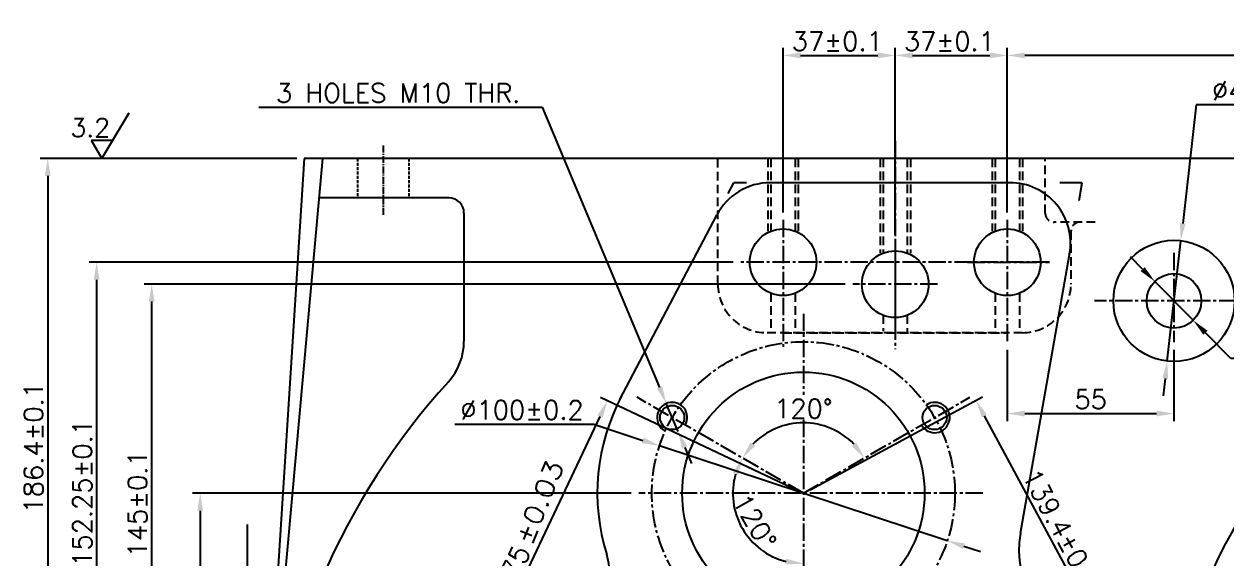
# Model space of a CAD drawing. Header units: millimetres. Extents: x -4466 to 20635, y -2270 to 9154.
# Drawn here: x 3815.4 to 4212.4, y 2276.3 to 2452.8 of the extents above; entities that cross this region are included whole.
import ezdxf

# ---------------------------------------------------------------- set-up
doc = ezdxf.new("R2010")
doc.units = ezdxf.units.MM
doc.header["$LTSCALE"] = 0.3
doc.header["$PDSIZE"] = -50
doc.linetypes.add('CENTER2', pattern=[28.575, 19.05, -3.175, 3.175, -3.175])
doc.linetypes.add('HIDDEN2', pattern=[4.7625, 3.175, -1.5875])
doc.layers.add('center', color=1, linetype='CENTER2')
doc.layers.add('hidden', color=4, linetype='HIDDEN2')
doc.styles.add('rs', font='romans.shx')
doc.styles.get("Standard").update_dxf_attribs({"font": 'romans.shx'})
doc.dimstyles.new('sarab', dxfattribs={"dimscale": 3, "dimtxt": 2.5, "dimasz": 2.3, "dimexe": 1, "dimexo": 1, "dimtad": 1, "dimdec": 3, "dimdsep": 46, "dimtxsty": 'rs', "dimcen": 0, "dimclrd": 1, "dimclre": 1, "dimclrt": 7, "dimadec": 3, "dimazin": 2, "dimtfac": 1, "dimtdec": 3, "dimtmove": 0, "dimatfit": 3, "dimfxl": 1, "dimarcsym": 0})
doc.dimstyles.new('sarab$0', dxfattribs={"dimscale": 3, "dimtxt": 2.5, "dimasz": 2.3, "dimexe": 1, "dimexo": 1, "dimtad": 1, "dimdec": 3, "dimdsep": 46, "dimtxsty": 'rs', "dimcen": 0, "dimclrd": 1, "dimclre": 1, "dimclrt": 7, "dimadec": 3, "dimazin": 2, "dimtfac": 1, "dimtdec": 3, "dimtmove": 0, "dimatfit": 3, "dimfxl": 1, "dimarcsym": 0})
doc.dimstyles.new('sarab$3', dxfattribs={"dimscale": 3, "dimtxt": 2.5, "dimasz": 2.3, "dimexe": 1, "dimexo": 1, "dimtad": 1, "dimdec": 3, "dimdsep": 46, "dimtxsty": 'rs', "dimcen": 0, "dimclrd": 1, "dimclre": 1, "dimclrt": 7, "dimadec": 3, "dimazin": 2, "dimtfac": 1, "dimtdec": 3, "dimtmove": 0, "dimatfit": 3, "dimfxl": 1, "dimarcsym": 0})

# ---------------------------------------------------------------- blocks, each defined once
blk = doc.blocks.new('*D30')
at = {"color": 1, "lineweight": -2, "transparency": 16777216}
blk.add_arc((4072.59, 2297.96), 23.25, 44.2052, 135.7948, dxfattribs=at)
at = {"color": 1, "transparency": 16777216}
for points in [[(4056.69, 2313.59), (4055.16, 2314.75), (4052.45, 2309.58)], [(4090.02, 2314.75), (4088.49, 2313.59), (4092.73, 2309.58)]]:
    blk.add_solid(points, dxfattribs=at)
at = {"layer": 'Defpoints', "color": 0, "transparency": 16777216}
for p in [(4017.69, 2329.66), (4127.49, 2329.66), (4080.54, 2319.81), (4072.59, 2297.96), (4072.59, 2297.96)]:
    blk.add_point(p, dxfattribs=at)
at = {"color": 7, "transparency": 16777216, "insert": (4072.59, 2325.9), "char_height": 6.25, "attachment_point": 5, "style": 'rs'}
blk.add_mtext('120°', dxfattribs=at)
blk = doc.blocks.new('*D31')
at = {"color": 1, "lineweight": -2, "transparency": 16777216}
for p, q in [((3892.9, 2425.38), (3986.43, 2425.38)), ((3986.43, 2425.38), (4025.14, 2332.87)), ((4031.22, 2318.35), (4027.36, 2327.57)), ((4033.44, 2313.04), (4035.66, 2307.74))]:
    blk.add_line(p, q, dxfattribs=at)
at = {"color": 1, "transparency": 16777216}
for points in [[(4026.02, 2333.24), (4024.26, 2332.5), (4027.36, 2327.57)], [(4034.32, 2313.41), (4032.56, 2312.67), (4031.22, 2318.35)]]:
    blk.add_solid(points, dxfattribs=at)
at = {"layer": 'Defpoints', "color": 0, "transparency": 16777216}
for p in [(4027.36, 2327.57), (4031.22, 2318.35)]:
    blk.add_point(p, dxfattribs=at)
at = {"color": 7, "transparency": 16777216, "insert": (3938.88, 2430.07), "char_height": 6.25, "attachment_point": 5, "style": 'rs'}
blk.add_mtext('3 HOLES M10 THR.', dxfattribs=at)
blk = doc.blocks.new('*D34')
at = {"color": 1, "lineweight": -2, "transparency": 16777216}
for p, q in [((3957.56, 2320.75), (4003.46, 2320.75)), ((4003.46, 2320.75), (4019.64, 2315.41)), ((4120.08, 2282.3), (4025.1, 2313.61)), ((4125.54, 2280.5), (4131, 2278.7))]:
    blk.add_line(p, q, dxfattribs=at)
at = {"color": 1, "transparency": 16777216}
for points in [[(4019.94, 2316.32), (4019.34, 2314.5), (4025.1, 2313.61)], [(4125.84, 2281.41), (4125.24, 2279.59), (4120.08, 2282.3)]]:
    blk.add_solid(points, dxfattribs=at)
at = {"layer": 'Defpoints', "color": 0, "transparency": 16777216}
for p in [(4025.1, 2313.61), (4120.08, 2282.3)]:
    blk.add_point(p, dxfattribs=at)
at = {"color": 7, "transparency": 16777216, "insert": (3979.73, 2325.44), "char_height": 6.25, "attachment_point": 5, "style": 'rs'}
blk.add_mtext('∅100±0.2', dxfattribs=at)
blk = doc.blocks.new('*D35')
at = {"color": 1, "lineweight": -2, "transparency": 16777216}
blk.add_arc((4072.59, 2297.96), 23.26, 164.2023, 255.7977, dxfattribs=at)
at = {"color": 1, "transparency": 16777216}
for points in [[(4049.33, 2304.66), (4051.1, 2303.92), (4052.45, 2309.59)], [(4067, 2276.36), (4066.77, 2274.46), (4072.59, 2274.7)]]:
    blk.add_solid(points, dxfattribs=at)
at = {"layer": 'Defpoints', "color": 0, "transparency": 16777216}
for p in [(4017.69, 2329.66), (4072.59, 2322.22), (4072.59, 2297.96), (4049.69, 2293.92), (4072.59, 2234.56)]:
    blk.add_point(p, dxfattribs=at)
at = {"color": 7, "transparency": 16777216, "insert": (4056.51, 2288.67), "char_height": 6.25, "attachment_point": 5, "rotation": 300, "style": 'rs'}
blk.add_mtext('120°', dxfattribs=at)
blk = doc.blocks.new('*D38')
at = {"color": 1, "lineweight": -2, "transparency": 16777216}
for p, q in [((4065.89, 2390.67), (4065.89, 2444.98)), ((4071.64, 2442.48), (4097.14, 2442.48)), ((4102.89, 2410.96), (4102.89, 2444.98))]:
    blk.add_line(p, q, dxfattribs=at)
at = {"color": 1, "transparency": 16777216}
for points in [[(4071.64, 2443.44), (4071.64, 2441.53), (4065.89, 2442.48)], [(4097.14, 2443.44), (4097.14, 2441.53), (4102.89, 2442.48)]]:
    blk.add_solid(points, dxfattribs=at)
at = {"layer": 'Defpoints', "color": 0, "transparency": 16777216}
for p in [(4102.89, 2442.48), (4102.89, 2408.46), (4065.89, 2388.17)]:
    blk.add_point(p, dxfattribs=at)
at = {"color": 7, "transparency": 16777216, "insert": (4083.77, 2447.17), "char_height": 6.25, "attachment_point": 5, "style": 'rs'}
blk.add_mtext('37±0.1', dxfattribs=at)
blk = doc.blocks.new('*D39')
at = {"color": 1, "lineweight": -2, "transparency": 16777216}
for p, q in [((4102.89, 2383.42), (4102.89, 2444.98)), ((4108.64, 2442.48), (4134.14, 2442.48)), ((4139.89, 2390.67), (4139.89, 2444.98))]:
    blk.add_line(p, q, dxfattribs=at)
at = {"color": 1, "transparency": 16777216}
for points in [[(4108.64, 2443.44), (4108.64, 2441.53), (4102.89, 2442.48)], [(4134.14, 2443.44), (4134.14, 2441.53), (4139.89, 2442.48)]]:
    blk.add_solid(points, dxfattribs=at)
at = {"layer": 'Defpoints', "color": 0, "transparency": 16777216}
for p in [(4139.89, 2442.48), (4139.89, 2388.17), (4102.89, 2380.92)]:
    blk.add_point(p, dxfattribs=at)
at = {"color": 7, "transparency": 16777216, "insert": (4120.77, 2447.17), "char_height": 6.25, "attachment_point": 5, "style": 'rs'}
blk.add_mtext('37±0.1', dxfattribs=at)
blk = doc.blocks.new('*D43')
at = {"color": 1, "lineweight": -2, "transparency": 16777216}
for p, q in [((4086.43, 2366.96), (3855.03, 2366.96)), ((3857.53, 2227.71), (3857.53, 2361.21)), ((3899.5, 2221.96), (3855.03, 2221.96))]:
    blk.add_line(p, q, dxfattribs=at)
at = {"color": 1, "transparency": 16777216}
for points in [[(3856.57, 2361.21), (3858.48, 2361.21), (3857.53, 2366.96)], [(3856.57, 2227.71), (3858.48, 2227.71), (3857.53, 2221.96)]]:
    blk.add_solid(points, dxfattribs=at)
at = {"layer": 'Defpoints', "color": 0, "transparency": 16777216}
for p in [(3857.53, 2366.96), (4088.93, 2366.96), (3902, 2221.96)]:
    blk.add_point(p, dxfattribs=at)
at = {"color": 7, "transparency": 16777216, "insert": (3852.84, 2294.46), "char_height": 6.25, "attachment_point": 5, "rotation": 90, "style": 'rs'}
blk.add_mtext('145±0.1', dxfattribs=at)
blk = doc.blocks.new('*D44')
at = {"color": 1, "lineweight": -2, "transparency": 16777216}
for p, q in [((4049.43, 2374.21), (3836.86, 2374.21)), ((3839.36, 2368.46), (3839.36, 2227.71)), ((3899.5, 2221.96), (3836.86, 2221.96))]:
    blk.add_line(p, q, dxfattribs=at)
at = {"color": 1, "transparency": 16777216}
for points in [[(3838.4, 2368.46), (3840.31, 2368.46), (3839.36, 2374.21)], [(3838.4, 2227.71), (3840.31, 2227.71), (3839.36, 2221.96)]]:
    blk.add_solid(points, dxfattribs=at)
at = {"layer": 'Defpoints', "color": 0, "transparency": 16777216}
for p in [(4051.93, 2374.21), (3839.36, 2221.96), (3902, 2221.96)]:
    blk.add_point(p, dxfattribs=at)
at = {"color": 7, "transparency": 16777216, "insert": (3834.67, 2298.08), "char_height": 6.25, "attachment_point": 5, "rotation": 90, "style": 'rs'}
blk.add_mtext('152.25±0.1', dxfattribs=at)
blk = doc.blocks.new('*D53')
at = {"color": 1, "lineweight": -2, "transparency": 16777216}
for p, q in [((4074.79, 2299.14), (4131.75, 2329.79)), ((4132.27, 2323.54), (4192.87, 2210.92)), ((4140.84, 2176.39), (4197.8, 2207.04))]:
    blk.add_line(p, q, dxfattribs=at)
at = {"color": 1, "transparency": 16777216}
for points in [[(4133.11, 2323.99), (4131.43, 2323.09), (4129.55, 2328.6)], [(4193.72, 2211.37), (4192.03, 2210.46), (4195.6, 2205.85)]]:
    blk.add_solid(points, dxfattribs=at)
at = {"layer": 'Defpoints', "color": 0, "transparency": 16777216}
for p in [(4072.59, 2297.96), (4195.6, 2205.85), (4138.64, 2175.21)]:
    blk.add_point(p, dxfattribs=at)
at = {"color": 7, "transparency": 16777216, "insert": (4158.95, 2283.85), "char_height": 6.25, "attachment_point": 5, "rotation": 298.2841, "style": 'rs'}
blk.add_mtext('139.4±0.03', dxfattribs=at)
blk = doc.blocks.new('*D99')
at = {"color": 1, "lineweight": -2, "transparency": 16777216}
for p, q in [((4070.33, 2299.02), (4005.67, 2329.55)), ((3952.44, 2210.93), (4005.48, 2323.28)), ((4012.38, 2176.27), (3947.72, 2206.8))]:
    blk.add_line(p, q, dxfattribs=at)
at = {"color": 1, "transparency": 16777216}
for points in [[(4004.61, 2323.69), (4006.34, 2322.87), (4007.93, 2328.48)], [(3951.57, 2211.34), (3953.3, 2210.52), (3949.98, 2205.73)]]:
    blk.add_solid(points, dxfattribs=at)
at = {"layer": 'Defpoints', "color": 0, "transparency": 16777216}
for p in [(4007.93, 2328.48), (4072.59, 2297.96), (4014.64, 2175.21)]:
    blk.add_point(p, dxfattribs=at)
at = {"color": 7, "transparency": 16777216, "insert": (3973.64, 2266.83), "char_height": 6.25, "attachment_point": 5, "rotation": 64.7281, "style": 'rs'}
blk.add_mtext('135.75', dxfattribs=at)
blk = doc.blocks.new('_DatumFilled')
at = {"color": 0, "linetype": 'ByBlock'}
blk.add_solid([(0, 0.577), (-1, 0), (0, -0.577)], dxfattribs=at)
blk = doc.blocks.new('*D137')
at = {"color": 1, "lineweight": -2, "transparency": 16777216}
for p, q in [((4139.89, 2390.67), (4139.89, 2444.98)), ((4316.14, 2442.48), (4145.64, 2442.48)), ((4321.89, 2414.96), (4321.89, 2444.98))]:
    blk.add_line(p, q, dxfattribs=at)
at = {"color": 1, "transparency": 16777216}
for points in [[(4145.64, 2443.44), (4145.64, 2441.53), (4139.89, 2442.48)], [(4316.14, 2443.44), (4316.14, 2441.53), (4321.89, 2442.48)]]:
    blk.add_solid(points, dxfattribs=at)
at = {"layer": 'Defpoints', "color": 0, "transparency": 16777216}
for p in [(4139.89, 2442.48), (4321.89, 2412.46), (4139.89, 2388.17)]:
    blk.add_point(p, dxfattribs=at)
at = {"color": 7, "transparency": 16777216, "insert": (4230.89, 2448.73), "char_height": 6.25, "attachment_point": 5, "style": 'rs'}
blk.add_mtext('182{}{\\A0;{\\H1.5x;}{\\A2;\\H0.71x;\\C2;%%p0.1}}', dxfattribs=at)
blk = doc.blocks.new('*D277')
at = {"color": 1, "lineweight": -2, "transparency": 16777216}
for p, q in [((4139.89, 2345.33), (4139.89, 2321.76)), ((4194.89, 2345.33), (4194.89, 2321.76)), ((4145.64, 2324.26), (4189.14, 2324.26))]:
    blk.add_line(p, q, dxfattribs=at)
at = {"color": 1, "transparency": 16777216}
for points in [[(4145.64, 2325.22), (4145.64, 2323.3), (4139.89, 2324.26)], [(4189.14, 2325.22), (4189.14, 2323.3), (4194.89, 2324.26)]]:
    blk.add_solid(points, dxfattribs=at)
at = {"layer": 'Defpoints', "color": 0, "transparency": 16777216}
for p in [(4139.89, 2347.83), (4194.89, 2347.83), (4194.89, 2324.26)]:
    blk.add_point(p, dxfattribs=at)
at = {"color": 7, "transparency": 16777216, "insert": (4167.39, 2328.95), "char_height": 6.25, "attachment_point": 5, "style": 'rs'}
blk.add_mtext('55', dxfattribs=at)
blk = doc.blocks.new('*D279')
at = {"color": 1, "lineweight": -2, "transparency": 16777216}
for p, q in [((4184.53, 2371.95), (4180.49, 2376.04)), ((4188.57, 2367.86), (4201.21, 2355.05)), ((4213.69, 2342.42), (4205.25, 2350.96)), ((4284.71, 2342.42), (4213.69, 2342.42))]:
    blk.add_line(p, q, dxfattribs=at)
at = {"color": 1, "transparency": 16777216}
for points in [[(4185.21, 2372.63), (4183.85, 2371.28), (4188.57, 2367.86)], [(4205.94, 2351.64), (4204.57, 2350.29), (4201.21, 2355.05)]]:
    blk.add_solid(points, dxfattribs=at)
at = {"layer": 'Defpoints', "color": 0, "transparency": 16777216}
for p in [(4188.57, 2367.86), (4201.21, 2355.05)]:
    blk.add_point(p, dxfattribs=at)
at = {"color": 7, "transparency": 16777216, "insert": (4249.98, 2347.11), "char_height": 6.25, "attachment_point": 5, "style": 'rs'}
blk.add_mtext('∅18{\\H0.7x;\\S+0.027^ ;} HOLE', dxfattribs=at)
blk = doc.blocks.new('*D280')
at = {"color": 1, "lineweight": -2, "transparency": 16777216}
for p, q in [((4202.2, 2426.19), (4197.78, 2387.04)), ((4279.95, 2426.19), (4202.2, 2426.19)), ((4192.65, 2341.58), (4197.13, 2381.33)), ((4192, 2335.87), (4191.36, 2330.16))]:
    blk.add_line(p, q, dxfattribs=at)
at = {"color": 1, "transparency": 16777216}
for points in [[(4196.83, 2387.15), (4198.73, 2386.94), (4197.13, 2381.33)], [(4191.05, 2335.98), (4192.95, 2335.76), (4192.65, 2341.58)]]:
    blk.add_solid(points, dxfattribs=at)
at = {"layer": 'Defpoints', "color": 0, "transparency": 16777216}
for p in [(4197.13, 2381.33), (4192.65, 2341.58)]:
    blk.add_point(p, dxfattribs=at)
at = {"color": 7, "transparency": 16777216, "insert": (4241.86, 2430.88), "char_height": 6.25, "attachment_point": 5, "style": 'rs'}
blk.add_mtext('∅40-SPOT FACE', dxfattribs=at)

msp = doc.modelspace()

# ---------------------------------------------------------------- linework, layer by layer
for p, q in [((3841.11096, 2408.45744), (3850.14011, 2423.50603)), ((3837.51096, 2414.45744), (3844.71096, 2414.45744)), ((3837.51096, 2414.45744), (3841.11096, 2408.45744)), ((3907.89045, 2408.45744), (3892.84105, 2174.02308)), ((3913.89045, 2408.45744), (3893.08113, 2177.13835)), ((4470.39045, 2408.45744), (3907.89045, 2408.45744)), ((4047.74725, 2396.94512), (4049.59045, 2400.45744)), ((4053.84568, 2400.45744), (4049.59045, 2400.45744)), ((4140.75538, 2400.45744), (4061.68151, 2400.45744)), ((4164.59045, 2400.45744), (4157.17879, 2400.45744)), ((4163.56482, 2394.6408), (4164.59045, 2400.45744)), ((3955.59045, 2395.45744), (3913.1294, 2395.45744)), ((3960.59045, 2390.45744), (3960.59045, 2348.16136)), ((4012.03345, 2328.89044), (4043.97195, 2389.75108)), ((4144.19367, 2284.78153), (4160.634, 2378.01932))]:
    msp.add_line(p, q)
at = {"color": 1}
for p, q in [((3905.39045, 2408.45744), (3820.72046, 2408.45744)), ((3823.22046, 2402.70744), (3823.22046, 2227.70744)), ((4015.7367, 2297.95744), (3871.03596, 2297.95744)), ((3873.53596, 2292.20744), (3873.53596, 2180.95744)), ((3889.18239, 2221.95744), (3889.18239, 2287.60744))]:
    msp.add_line(p, q, dxfattribs=at)
for centre, radius in [((4065.89045, 2374.20744), 11), ((4139.89045, 2374.20744), 11), ((4102.89045, 2366.95744), 11), ((4194.89045, 2361.45744), 20), ((4194.89045, 2361.45744), 9), ((4072.59045, 2297.95744), 40), ((4029.28918, 2322.95744), 4), ((4115.89172, 2322.95744), 4)]:
    msp.add_circle(centre, radius)
for centre, radius, start, end in [((4061.68151, 2380.45744), 20, 90, 152.3103697), ((4140.75538, 2380.45744), 20, 350, 90), ((3955.59045, 2390.45744), 5, 0, 90), ((3940.59045, 2348.16136), 20, 317.9048346, 0), ((4321.89045, 2221.95744), 125, 228.7667609, 158.6071747), ((4132.03481, 2175.20744), 238, 137.9048346, 175.2599622), ((4072.59045, 2297.95744), 68, 151.6790466, 197.3243703), ((4029.28918, 2322.95744), 5, 330, 242.865984), ((4115.89172, 2322.95744), 5, 210, 122.865984), ((4175.70751, 2279.22479), 32, 170, 338.6071747), ((3988.58264, 2271.75272), 20, 285.1043685, 17.3243703)]:
    msp.add_arc(centre, radius, start, end)
for points in [[(3822.26213, 2402.70744), (3824.1788, 2402.70744), (3823.22046, 2408.45744)], [(3872.57763, 2292.20744), (3874.49429, 2292.20744), (3873.53596, 2297.95744)]]:
    msp.add_solid(points, dxfattribs=at)
at = {"layer": 'center'}
for p, q in [((4102.89045, 2414.28624), (4102.89045, 2345.56307)), ((4065.89045, 2388.16614), (4065.89045, 2345.26931)), ((4139.89045, 2388.16614), (4139.89045, 2347.83073)), ((4102.89045, 2380.91614), (4102.89045, 2352.99874)), ((4153.84915, 2374.20744), (4051.93175, 2374.20744)), ((4126.76031, 2374.20744), (4153.84915, 2374.20744)), ((4194.89045, 2377.28637), (4194.89045, 2347.83073)), ((4116.84915, 2366.95744), (4088.93175, 2366.95744)), ((4224.03541, 2361.45744), (4168.66803, 2361.45744)), ((4072.59045, 2357.16266), (4072.59045, 2330.42265)), ((4072.59045, 2297.95744), (4017.68631, 2329.65636)), ((4072.59045, 2297.95744), (4127.49459, 2329.65636)), ((4072.59045, 2322.2165), (4072.59045, 2234.55961)), ((4131.82267, 2297.95744), (4018.2367, 2297.95744))]:
    msp.add_line(p, q, dxfattribs=at)
at = {"layer": 'center', "ltscale": 0.4}
msp.add_line((3933.89045, 2412.69993), (3933.89045, 2389.46953), dxfattribs=at)
at = {"layer": 'center'}
msp.add_circle((4072.59045, 2297.95744), 50, dxfattribs=at)
at = {"layer": 'hidden'}
for p, q in [((3925.39045, 2408.45744), (3925.39045, 2395.45744)), ((3942.39045, 2408.45744), (3942.39045, 2395.45744))]:
    msp.add_line(p, q, dxfattribs=at)
at = {"layer": 'hidden', "ltscale": 3}
for p, q in [((4044.39045, 2366.95744), (4044.39045, 2408.45744)), ((4060.89045, 2408.45744), (4060.89045, 2384.45439)), ((4061.89045, 2408.45744), (4061.89045, 2384.45439)), ((4069.89045, 2408.45744), (4069.89045, 2384.45439)), ((4070.89045, 2408.45744), (4070.89045, 2384.45439)), ((4097.89045, 2408.45744), (4097.89045, 2377.20439)), ((4098.89045, 2408.45744), (4098.89045, 2377.20439)), ((4106.89045, 2408.45744), (4106.89045, 2377.20439)), ((4107.89045, 2408.45744), (4107.89045, 2377.20439)), ((4134.89045, 2408.45744), (4134.89045, 2384.45439)), ((4135.89045, 2408.45744), (4135.89045, 2384.45439)), ((4143.89045, 2408.45744), (4143.89045, 2384.45439)), ((4144.89045, 2408.45744), (4144.89045, 2384.45439)), ((4152.39045, 2390.45744), (4152.39045, 2408.45744)), ((4168.89045, 2387.45744), (4155.39045, 2387.45744)), ((4160.89045, 2384.45744), (4160.89045, 2366.95744)), ((4061.89045, 2363.96049), (4061.89045, 2351.46551)), ((4069.89045, 2363.96049), (4069.89045, 2350.95744)), ((4135.89045, 2363.96049), (4135.89045, 2350.95744)), ((4143.89045, 2363.96049), (4143.89045, 2351.46551)), ((4098.89045, 2356.71049), (4098.89045, 2351.46551)), ((4106.89045, 2356.71049), (4106.89045, 2350.95744)), ((4144.89045, 2350.95744), (4060.21859, 2350.95744)), ((4065.89045, 2350.95744), (4139.89045, 2350.95744))]:
    msp.add_line(p, q, dxfattribs=at)
for centre, radius, start, end in [((4155.39045, 2390.45744), 3, 180, 270), ((4163.89045, 2384.45744), 3, 90, 180), ((4060.39045, 2366.95744), 16, 180, 270), ((4144.89045, 2366.95744), 16, 270, 0)]:
    msp.add_arc(centre, radius, start, end, dxfattribs=at)

# ---------------------------------------------------------------- texts
msp.add_text('3.2', height=6.1).set_placement((3830.74025, 2415.59123))
at = {"width": 1.2}
msp.add_text('%%P0.03', height=6.125, rotation=67.8, dxfattribs=at).set_placement((3982.77631, 2280.33647))
at = {"color": 7, "insert": (3818.53296, 2312.97834), "char_height": 6.25, "attachment_point": 5, "rotation": 90, "style": 'rs'}
msp.add_mtext('186.4±0.1', dxfattribs=at)

# ---------------------------------------------------------------- dimensions: what is measured, and where the dimension line sits
for p1, p2, text, dimstyle, override, picture, middle in [((4031.21943, 2318.34505), (4027.35893, 2327.56983), '3 HOLES M10 THR.', 'sarab', {"dimscale": 2.5, "dimtoh": 1, "dimdec": 2, "dimcen": 2.5, "dimadec": 1, "dimtdec": 2}, '*D31', (3938.8818, 2425.37934)), ((4192.64633, 2341.58374), (4197.13457, 2381.33114), '<>-SPOT FACE', 'sarab$3', {"dimscale": 2.5, "dimtoh": 1, "dimdec": 2, "dimcen": 2.5, "dimadec": 2, "dimtdec": 2}, '*D280', (4241.85811, 2426.19338))]:
    dim = msp.add_diameter_dim_2p(p1=p1, p2=p2, text=text, dimstyle=dimstyle, override=override)
    dim.commit()
    dim.dimension.update_dxf_attribs({"geometry": picture, "text_midpoint": middle, "dimtype": 163})
for base, p1, p2, dimstyle, override, picture, middle in [((4102.89045, 2442.48405), (4065.89045, 2388.16614), (4102.89045, 2408.45744), 'sarab', {"dimscale": 2.5, "dimtoh": 1, "dimdec": 2, "dimcen": 2.5, "dimadec": 1, "dimtol": 1, "dimtp": 0.1, "dimtm": 0.1, "dimtdec": 2}, '*D38', (4083.76545, 2442.48405)), ((4139.89045, 2442.48405), (4102.89045, 2380.91614), (4139.89045, 2388.16614), 'sarab', {"dimscale": 2.5, "dimtoh": 1, "dimdec": 2, "dimcen": 2.5, "dimadec": 1, "dimtol": 1, "dimtp": 0.1, "dimtm": 0.1, "dimtdec": 2}, '*D39', (4120.76545, 2442.48405)), ((4194.89045, 2324.25883), (4139.89045, 2347.83073), (4194.89045, 2347.83073), 'sarab$0', {"dimscale": 2.5, "dimtoh": 1, "dimdec": 2, "dimcen": 2.5, "dimadec": 1, "dimtdec": 2}, '*D277', (4167.39045, 2324.25883))]:
    dim = msp.add_linear_dim(base=base, p1=p1, p2=p2, dimstyle=dimstyle, override=override)
    dim.commit()
    dim.dimension.update_dxf_attribs({"geometry": picture, "text_midpoint": middle, "dimtype": 160})
dim = msp.add_linear_dim(base=(4139.89045, 2442.48405), p1=(4321.89045, 2412.45744), p2=(4139.89045, 2388.16614), text='<>{}{\\A0;{\\H1.5x;}{\\A2;\\H0.71x;\\C2;%%p0.1}}', dimstyle='sarab', override={"dimscale": 2.5, "dimdec": 2, "dimadec": 2, "dimtp": 0.1, "dimtm": 0.1, "dimtfac": 0.71, "dimtdec": 2, "dimatfit": 0, "dimtzin": 8})
dim.commit()
dim.dimension.update_dxf_attribs({"geometry": '*D137', "text_midpoint": (4230.89045, 2448.73405)})
for base, p1, p2, picture, middle in [((3839.35551, 2221.95744), (4051.93175, 2374.20744), (3901.99862, 2221.95744), '*D44', (3834.66801, 2298.08244)), ((3857.52533, 2366.95744), (3901.99862, 2221.95744), (4088.93175, 2366.95744), '*D43', (3852.83783, 2294.45744))]:
    dim = msp.add_linear_dim(base=base, p1=p1, p2=p2, angle=90, dimstyle='sarab', override={"dimscale": 2.5, "dimgap": 0.625, "dimdec": 2, "dimcen": 2.5, "dimadec": 1, "dimtol": 1, "dimlim": 0, "dimtp": 0.1, "dimtm": 0.1, "dimtdec": 2})
    dim.commit()
    dim.dimension.update_dxf_attribs({"geometry": picture, "text_midpoint": middle})
dim = msp.add_diameter_dim_2p(p1=(4188.56698, 2367.86164), p2=(4201.21392, 2355.05325), text='<>{\\H0.7x;\\S+0.027^ ;} HOLE', dimstyle='sarab$3', override={"dimscale": 2.5, "dimtoh": 1, "dimdec": 2, "dimcen": 2.5, "dimadec": 2, "dimtdec": 2})
dim.commit()
dim.dimension.update_dxf_attribs({"geometry": '*D279', "text_midpoint": (4249.97986, 2347.11026)})
dim = msp.add_linear_dim(base=(4007.93165, 2328.48272), p1=(4014.64045, 2175.20744), p2=(4072.59045, 2297.95744), angle=64.728109, text='135.75', dimstyle='sarab', override={"dimscale": 2.5, "dimgap": 0.625, "dimtoh": 1, "dimdec": 2, "dimcen": 2.5, "dimadec": 1, "dimtol": 1, "dimlim": 0, "dimtp": 0.03, "dimtm": 0.03, "dimtdec": 2, "dimldrblk": 'DatumFilled'})
dim.commit()
dim.dimension.update_dxf_attribs({"geometry": '*D99', "text_midpoint": (3977.87906, 2264.82517), "dimtype": 161})
dim = msp.add_diameter_dim_2p(p1=(4120.07619, 2282.30163), p2=(4025.10471, 2313.61325), dimstyle='sarab', override={"dimscale": 2.5, "dimgap": 0.625, "dimtoh": 1, "dimdec": 2, "dimcen": 2.5, "dimadec": 1, "dimtol": 1, "dimlim": 0, "dimtp": 0.2, "dimtm": 0.2, "dimtdec": 2})
dim.commit()
dim.dimension.update_dxf_attribs({"geometry": '*D34', "text_midpoint": (3979.72882, 2320.7481), "dimtype": 163})
for base, line1, line2, picture, middle in [((4080.54304, 2319.807), ((4072.59045, 2297.95744), (4017.68631, 2329.65636)), ((4072.59045, 2297.95744), (4127.49459, 2329.65636)), '*D30', (4072.59045, 2325.89676)), ((4049.6873, 2293.919), ((4072.59045, 2322.2165), (4072.59045, 2234.55961)), ((4072.59045, 2297.95744), (4017.68631, 2329.65636)), '*D35', (4056.50925, 2288.67296))]:
    dim = msp.add_angular_dim_2l(base=base, line1=line1, line2=line2, dimstyle='sarab', override={"dimscale": 2.5, "dimtoh": 1, "dimdec": 2, "dimcen": 2.5, "dimadec": 1, "dimtdec": 2})
    dim.commit()
    dim.dimension.update_dxf_attribs({"geometry": picture, "text_midpoint": middle})
dim = msp.add_linear_dim(base=(4195.596, 2205.8544), p1=(4072.59045, 2297.95744), p2=(4138.64045, 2175.20744), angle=298.2840523, dimstyle='sarab', override={"dimscale": 2.5, "dimtoh": 1, "dimdec": 1, "dimcen": 2.5, "dimadec": 1, "dimtol": 1, "dimtp": 0.03, "dimtm": 0.03, "dimtdec": 2})
dim.commit()
dim.dimension.update_dxf_attribs({"geometry": '*D53', "text_midpoint": (4154.82549, 2281.62397), "dimtype": 161})

doc.saveas('drawing.dxf')
